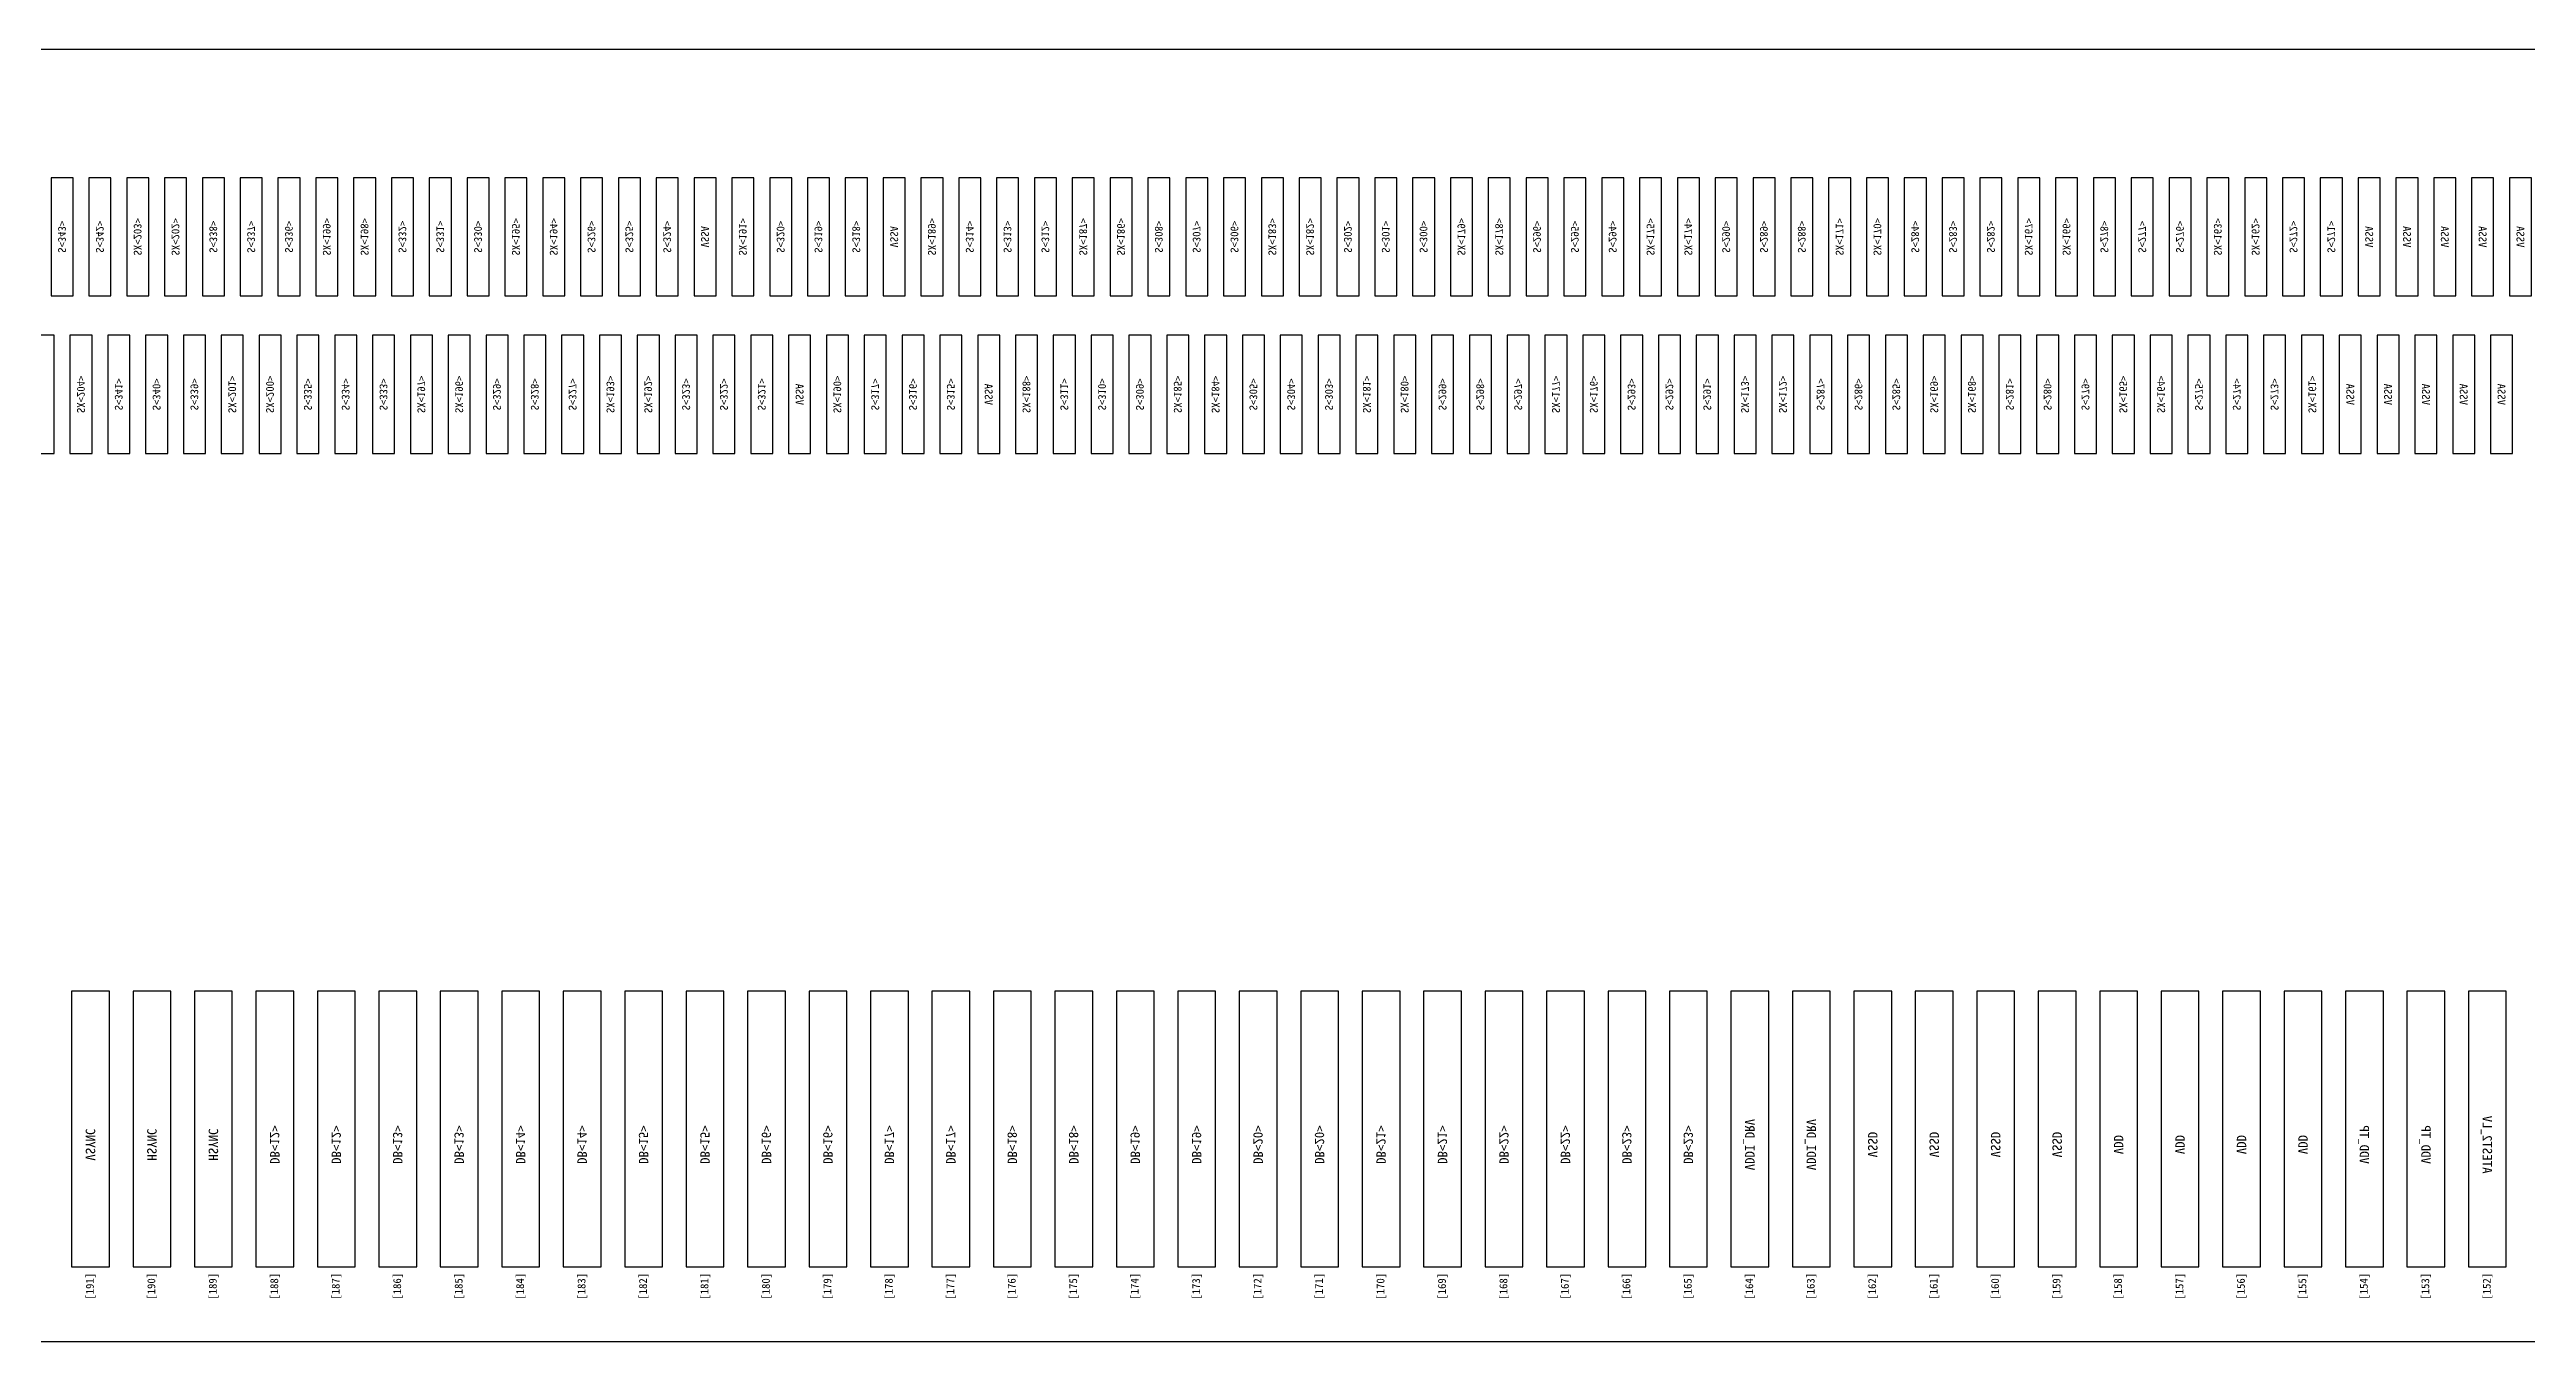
# Model space of a CAD drawing. Header units: millimetres. Extents: x 7349 to 7879, y -734 to -358.
# Drawn here: x 7455.657 to 7457.229, y -524.701 to -523.881 of the extents above; entities that cross this region are included whole.
import ezdxf
from ezdxf.enums import TextEntityAlignment as Align

# ---------------------------------------------------------------- set-up
doc = ezdxf.new("R2010")
doc.units = ezdxf.units.MM
doc.layers.add('标 注', color=3, linetype='Continuous')

# ---------------------------------------------------------------- blocks, each defined once
blk = doc.blocks.new('LCD')
at = {"color": 6}
for points in [[(7384.9624, -537.3052), (7409.9624, -537.3052), (7409.9624, -536.4852), (7384.9624, -536.4852)], [(7402.4294, -536.6415), (7402.4434, -536.6415), (7402.4434, -536.5665), (7402.4294, -536.5665)], [(7402.4294, -536.6415), (7402.4434, -536.6415), (7402.4434, -536.5665), (7402.4294, -536.5665)], [(7402.4534, -536.6415), (7402.4674, -536.6415), (7402.4674, -536.5665), (7402.4534, -536.5665)], [(7402.4534, -536.6415), (7402.4674, -536.6415), (7402.4674, -536.5665), (7402.4534, -536.5665)], [(7402.4774, -536.6415), (7402.4914, -536.6415), (7402.4914, -536.5665), (7402.4774, -536.5665)], [(7402.4774, -536.6415), (7402.4914, -536.6415), (7402.4914, -536.5665), (7402.4774, -536.5665)], [(7402.5014, -536.6415), (7402.5154, -536.6415), (7402.5154, -536.5665), (7402.5014, -536.5665)], [(7402.5014, -536.6415), (7402.5154, -536.6415), (7402.5154, -536.5665), (7402.5014, -536.5665)], [(7402.5254, -536.6415), (7402.5394, -536.6415), (7402.5394, -536.5665), (7402.5254, -536.5665)], [(7402.5254, -536.6415), (7402.5394, -536.6415), (7402.5394, -536.5665), (7402.5254, -536.5665)], [(7402.5494, -536.6415), (7402.5634, -536.6415), (7402.5634, -536.5665), (7402.5494, -536.5665)], [(7402.5494, -536.6415), (7402.5634, -536.6415), (7402.5634, -536.5665), (7402.5494, -536.5665)], [(7402.5734, -536.6415), (7402.5874, -536.6415), (7402.5874, -536.5665), (7402.5734, -536.5665)], [(7402.5734, -536.6415), (7402.5874, -536.6415), (7402.5874, -536.5665), (7402.5734, -536.5665)], [(7402.5974, -536.6415), (7402.6114, -536.6415), (7402.6114, -536.5665), (7402.5974, -536.5665)], [(7402.5974, -536.6415), (7402.6114, -536.6415), (7402.6114, -536.5665), (7402.5974, -536.5665)], [(7402.6214, -536.6415), (7402.6354, -536.6415), (7402.6354, -536.5665), (7402.6214, -536.5665)], [(7402.6214, -536.6415), (7402.6354, -536.6415), (7402.6354, -536.5665), (7402.6214, -536.5665)], [(7402.6454, -536.6415), (7402.6594, -536.6415), (7402.6594, -536.5665), (7402.6454, -536.5665)], [(7402.6454, -536.6415), (7402.6594, -536.6415), (7402.6594, -536.5665), (7402.6454, -536.5665)], [(7402.6694, -536.6415), (7402.6834, -536.6415), (7402.6834, -536.5665), (7402.6694, -536.5665)], [(7402.6694, -536.6415), (7402.6834, -536.6415), (7402.6834, -536.5665), (7402.6694, -536.5665)], [(7402.6934, -536.6415), (7402.7074, -536.6415), (7402.7074, -536.5665), (7402.6934, -536.5665)], [(7402.6934, -536.6415), (7402.7074, -536.6415), (7402.7074, -536.5665), (7402.6934, -536.5665)], [(7402.7174, -536.6415), (7402.7314, -536.6415), (7402.7314, -536.5665), (7402.7174, -536.5665)], [(7402.7174, -536.6415), (7402.7314, -536.6415), (7402.7314, -536.5665), (7402.7174, -536.5665)], [(7402.7414, -536.6415), (7402.7554, -536.6415), (7402.7554, -536.5665), (7402.7414, -536.5665)], [(7402.7414, -536.6415), (7402.7554, -536.6415), (7402.7554, -536.5665), (7402.7414, -536.5665)], [(7402.7654, -536.6415), (7402.7794, -536.6415), (7402.7794, -536.5665), (7402.7654, -536.5665)], [(7402.7654, -536.6415), (7402.7794, -536.6415), (7402.7794, -536.5665), (7402.7654, -536.5665)], [(7402.7894, -536.6415), (7402.8034, -536.6415), (7402.8034, -536.5665), (7402.7894, -536.5665)], [(7402.7894, -536.6415), (7402.8034, -536.6415), (7402.8034, -536.5665), (7402.7894, -536.5665)], [(7402.8134, -536.6415), (7402.8274, -536.6415), (7402.8274, -536.5665), (7402.8134, -536.5665)], [(7402.8134, -536.6415), (7402.8274, -536.6415), (7402.8274, -536.5665), (7402.8134, -536.5665)], [(7402.8374, -536.6415), (7402.8514, -536.6415), (7402.8514, -536.5665), (7402.8374, -536.5665)], [(7402.8374, -536.6415), (7402.8514, -536.6415), (7402.8514, -536.5665), (7402.8374, -536.5665)], [(7402.8614, -536.6415), (7402.8754, -536.6415), (7402.8754, -536.5665), (7402.8614, -536.5665)], [(7402.8614, -536.6415), (7402.8754, -536.6415), (7402.8754, -536.5665), (7402.8614, -536.5665)], [(7402.8854, -536.6415), (7402.8994, -536.6415), (7402.8994, -536.5665), (7402.8854, -536.5665)], [(7402.8854, -536.6415), (7402.8994, -536.6415), (7402.8994, -536.5665), (7402.8854, -536.5665)], [(7402.9094, -536.6415), (7402.9234, -536.6415), (7402.9234, -536.5665), (7402.9094, -536.5665)], [(7402.9094, -536.6415), (7402.9234, -536.6415), (7402.9234, -536.5665), (7402.9094, -536.5665)], [(7402.9334, -536.6415), (7402.9474, -536.6415), (7402.9474, -536.5665), (7402.9334, -536.5665)], [(7402.9334, -536.6415), (7402.9474, -536.6415), (7402.9474, -536.5665), (7402.9334, -536.5665)], [(7402.9574, -536.6415), (7402.9714, -536.6415), (7402.9714, -536.5665), (7402.9574, -536.5665)], [(7402.9574, -536.6415), (7402.9714, -536.6415), (7402.9714, -536.5665), (7402.9574, -536.5665)], [(7402.9814, -536.6415), (7402.9954, -536.6415), (7402.9954, -536.5665), (7402.9814, -536.5665)], [(7402.9814, -536.6415), (7402.9954, -536.6415), (7402.9954, -536.5665), (7402.9814, -536.5665)], [(7403.0054, -536.6415), (7403.0194, -536.6415), (7403.0194, -536.5665), (7403.0054, -536.5665)], [(7403.0054, -536.6415), (7403.0194, -536.6415), (7403.0194, -536.5665), (7403.0054, -536.5665)], [(7403.0294, -536.6415), (7403.0434, -536.6415), (7403.0434, -536.5665), (7403.0294, -536.5665)], [(7403.0294, -536.6415), (7403.0434, -536.6415), (7403.0434, -536.5665), (7403.0294, -536.5665)], [(7403.0534, -536.6415), (7403.0674, -536.6415), (7403.0674, -536.5665), (7403.0534, -536.5665)], [(7403.0534, -536.6415), (7403.0674, -536.6415), (7403.0674, -536.5665), (7403.0534, -536.5665)], [(7403.0774, -536.6415), (7403.0914, -536.6415), (7403.0914, -536.5665), (7403.0774, -536.5665)], [(7403.0774, -536.6415), (7403.0914, -536.6415), (7403.0914, -536.5665), (7403.0774, -536.5665)], [(7403.1014, -536.6415), (7403.1154, -536.6415), (7403.1154, -536.5665), (7403.1014, -536.5665)], [(7403.1014, -536.6415), (7403.1154, -536.6415), (7403.1154, -536.5665), (7403.1014, -536.5665)], [(7403.1254, -536.6415), (7403.1394, -536.6415), (7403.1394, -536.5665), (7403.1254, -536.5665)], [(7403.1254, -536.6415), (7403.1394, -536.6415), (7403.1394, -536.5665), (7403.1254, -536.5665)], [(7403.1494, -536.6415), (7403.1634, -536.6415), (7403.1634, -536.5665), (7403.1494, -536.5665)], [(7403.1494, -536.6415), (7403.1634, -536.6415), (7403.1634, -536.5665), (7403.1494, -536.5665)], [(7403.1734, -536.6415), (7403.1874, -536.6415), (7403.1874, -536.5665), (7403.1734, -536.5665)], [(7403.1734, -536.6415), (7403.1874, -536.6415), (7403.1874, -536.5665), (7403.1734, -536.5665)], [(7403.1974, -536.6415), (7403.2114, -536.6415), (7403.2114, -536.5665), (7403.1974, -536.5665)], [(7403.1974, -536.6415), (7403.2114, -536.6415), (7403.2114, -536.5665), (7403.1974, -536.5665)], [(7403.2214, -536.6415), (7403.2354, -536.6415), (7403.2354, -536.5665), (7403.2214, -536.5665)], [(7403.2214, -536.6415), (7403.2354, -536.6415), (7403.2354, -536.5665), (7403.2214, -536.5665)], [(7403.2454, -536.6415), (7403.2594, -536.6415), (7403.2594, -536.5665), (7403.2454, -536.5665)], [(7403.2454, -536.6415), (7403.2594, -536.6415), (7403.2594, -536.5665), (7403.2454, -536.5665)], [(7403.2694, -536.6415), (7403.2834, -536.6415), (7403.2834, -536.5665), (7403.2694, -536.5665)], [(7403.2694, -536.6415), (7403.2834, -536.6415), (7403.2834, -536.5665), (7403.2694, -536.5665)], [(7403.2934, -536.6415), (7403.3074, -536.6415), (7403.3074, -536.5665), (7403.2934, -536.5665)], [(7403.2934, -536.6415), (7403.3074, -536.6415), (7403.3074, -536.5665), (7403.2934, -536.5665)], [(7403.3174, -536.6415), (7403.3314, -536.6415), (7403.3314, -536.5665), (7403.3174, -536.5665)], [(7403.3174, -536.6415), (7403.3314, -536.6415), (7403.3314, -536.5665), (7403.3174, -536.5665)], [(7403.3414, -536.6415), (7403.3554, -536.6415), (7403.3554, -536.5665), (7403.3414, -536.5665)], [(7403.3414, -536.6415), (7403.3554, -536.6415), (7403.3554, -536.5665), (7403.3414, -536.5665)], [(7403.3654, -536.6415), (7403.3794, -536.6415), (7403.3794, -536.5665), (7403.3654, -536.5665)], [(7403.3654, -536.6415), (7403.3794, -536.6415), (7403.3794, -536.5665), (7403.3654, -536.5665)], [(7403.3894, -536.6415), (7403.4034, -536.6415), (7403.4034, -536.5665), (7403.3894, -536.5665)], [(7403.3894, -536.6415), (7403.4034, -536.6415), (7403.4034, -536.5665), (7403.3894, -536.5665)], [(7403.4134, -536.6415), (7403.4274, -536.6415), (7403.4274, -536.5665), (7403.4134, -536.5665)], [(7403.4134, -536.6415), (7403.4274, -536.6415), (7403.4274, -536.5665), (7403.4134, -536.5665)], [(7403.4374, -536.6415), (7403.4514, -536.6415), (7403.4514, -536.5665), (7403.4374, -536.5665)], [(7403.4374, -536.6415), (7403.4514, -536.6415), (7403.4514, -536.5665), (7403.4374, -536.5665)], [(7403.4614, -536.6415), (7403.4754, -536.6415), (7403.4754, -536.5665), (7403.4614, -536.5665)], [(7403.4614, -536.6415), (7403.4754, -536.6415), (7403.4754, -536.5665), (7403.4614, -536.5665)], [(7403.4854, -536.6415), (7403.4994, -536.6415), (7403.4994, -536.5665), (7403.4854, -536.5665)], [(7403.4854, -536.6415), (7403.4994, -536.6415), (7403.4994, -536.5665), (7403.4854, -536.5665)], [(7403.5094, -536.6415), (7403.5234, -536.6415), (7403.5234, -536.5665), (7403.5094, -536.5665)], [(7403.5094, -536.6415), (7403.5234, -536.6415), (7403.5234, -536.5665), (7403.5094, -536.5665)], [(7403.5334, -536.6415), (7403.5474, -536.6415), (7403.5474, -536.5665), (7403.5334, -536.5665)], [(7403.5334, -536.6415), (7403.5474, -536.6415), (7403.5474, -536.5665), (7403.5334, -536.5665)], [(7403.5574, -536.6415), (7403.5714, -536.6415), (7403.5714, -536.5665), (7403.5574, -536.5665)], [(7403.5574, -536.6415), (7403.5714, -536.6415), (7403.5714, -536.5665), (7403.5574, -536.5665)], [(7403.5814, -536.6415), (7403.5954, -536.6415), (7403.5954, -536.5665), (7403.5814, -536.5665)], [(7403.5814, -536.6415), (7403.5954, -536.6415), (7403.5954, -536.5665), (7403.5814, -536.5665)], [(7403.6054, -536.6415), (7403.6194, -536.6415), (7403.6194, -536.5665), (7403.6054, -536.5665)], [(7403.6054, -536.6415), (7403.6194, -536.6415), (7403.6194, -536.5665), (7403.6054, -536.5665)], [(7403.6294, -536.6415), (7403.6434, -536.6415), (7403.6434, -536.5665), (7403.6294, -536.5665)], [(7403.6294, -536.6415), (7403.6434, -536.6415), (7403.6434, -536.5665), (7403.6294, -536.5665)], [(7403.6534, -536.6415), (7403.6674, -536.6415), (7403.6674, -536.5665), (7403.6534, -536.5665)], [(7403.6534, -536.6415), (7403.6674, -536.6415), (7403.6674, -536.5665), (7403.6534, -536.5665)], [(7403.6774, -536.6415), (7403.6914, -536.6415), (7403.6914, -536.5665), (7403.6774, -536.5665)], [(7403.6774, -536.6415), (7403.6914, -536.6415), (7403.6914, -536.5665), (7403.6774, -536.5665)], [(7403.7014, -536.6415), (7403.7154, -536.6415), (7403.7154, -536.5665), (7403.7014, -536.5665)], [(7403.7014, -536.6415), (7403.7154, -536.6415), (7403.7154, -536.5665), (7403.7014, -536.5665)], [(7403.7254, -536.6415), (7403.7394, -536.6415), (7403.7394, -536.5665), (7403.7254, -536.5665)], [(7403.7254, -536.6415), (7403.7394, -536.6415), (7403.7394, -536.5665), (7403.7254, -536.5665)], [(7403.7494, -536.6415), (7403.7634, -536.6415), (7403.7634, -536.5665), (7403.7494, -536.5665)], [(7403.7494, -536.6415), (7403.7634, -536.6415), (7403.7634, -536.5665), (7403.7494, -536.5665)], [(7403.7734, -536.6415), (7403.7874, -536.6415), (7403.7874, -536.5665), (7403.7734, -536.5665)], [(7403.7734, -536.6415), (7403.7874, -536.6415), (7403.7874, -536.5665), (7403.7734, -536.5665)], [(7403.7974, -536.6415), (7403.8114, -536.6415), (7403.8114, -536.5665), (7403.7974, -536.5665)], [(7403.7974, -536.6415), (7403.8114, -536.6415), (7403.8114, -536.5665), (7403.7974, -536.5665)], [(7403.8214, -536.6415), (7403.8354, -536.6415), (7403.8354, -536.5665), (7403.8214, -536.5665)], [(7403.8214, -536.6415), (7403.8354, -536.6415), (7403.8354, -536.5665), (7403.8214, -536.5665)], [(7403.8454, -536.6415), (7403.8594, -536.6415), (7403.8594, -536.5665), (7403.8454, -536.5665)], [(7403.8454, -536.6415), (7403.8594, -536.6415), (7403.8594, -536.5665), (7403.8454, -536.5665)], [(7403.8694, -536.6415), (7403.8834, -536.6415), (7403.8834, -536.5665), (7403.8694, -536.5665)], [(7403.8694, -536.6415), (7403.8834, -536.6415), (7403.8834, -536.5665), (7403.8694, -536.5665)], [(7403.8934, -536.6415), (7403.9074, -536.6415), (7403.9074, -536.5665), (7403.8934, -536.5665)], [(7403.8934, -536.6415), (7403.9074, -536.6415), (7403.9074, -536.5665), (7403.8934, -536.5665)], [(7403.9174, -536.6415), (7403.9314, -536.6415), (7403.9314, -536.5665), (7403.9174, -536.5665)], [(7403.9414, -536.6415), (7403.9554, -536.6415), (7403.9554, -536.5665), (7403.9414, -536.5665)], [(7403.9654, -536.6415), (7403.9794, -536.6415), (7403.9794, -536.5665), (7403.9654, -536.5665)], [(7403.9654, -536.6415), (7403.9794, -536.6415), (7403.9794, -536.5665), (7403.9654, -536.5665)], [(7403.9894, -536.6415), (7404.0034, -536.6415), (7404.0034, -536.5665), (7403.9894, -536.5665)], [(7402.4174, -536.7415), (7402.4314, -536.7415), (7402.4314, -536.6665), (7402.4174, -536.6665)], [(7402.4174, -536.7415), (7402.4314, -536.7415), (7402.4314, -536.6665), (7402.4174, -536.6665)], [(7402.4414, -536.7415), (7402.4554, -536.7415), (7402.4554, -536.6665), (7402.4414, -536.6665)], [(7402.4414, -536.7415), (7402.4554, -536.7415), (7402.4554, -536.6665), (7402.4414, -536.6665)], [(7402.4654, -536.7415), (7402.4794, -536.7415), (7402.4794, -536.6665), (7402.4654, -536.6665)], [(7402.4654, -536.7415), (7402.4794, -536.7415), (7402.4794, -536.6665), (7402.4654, -536.6665)], [(7402.4894, -536.7415), (7402.5034, -536.7415), (7402.5034, -536.6665), (7402.4894, -536.6665)], [(7402.4894, -536.7415), (7402.5034, -536.7415), (7402.5034, -536.6665), (7402.4894, -536.6665)], [(7402.5134, -536.7415), (7402.5274, -536.7415), (7402.5274, -536.6665), (7402.5134, -536.6665)], [(7402.5134, -536.7415), (7402.5274, -536.7415), (7402.5274, -536.6665), (7402.5134, -536.6665)], [(7402.5374, -536.7415), (7402.5514, -536.7415), (7402.5514, -536.6665), (7402.5374, -536.6665)], [(7402.5374, -536.7415), (7402.5514, -536.7415), (7402.5514, -536.6665), (7402.5374, -536.6665)], [(7402.5614, -536.7415), (7402.5754, -536.7415), (7402.5754, -536.6665), (7402.5614, -536.6665)], [(7402.5614, -536.7415), (7402.5754, -536.7415), (7402.5754, -536.6665), (7402.5614, -536.6665)], [(7402.5854, -536.7415), (7402.5994, -536.7415), (7402.5994, -536.6665), (7402.5854, -536.6665)], [(7402.5854, -536.7415), (7402.5994, -536.7415), (7402.5994, -536.6665), (7402.5854, -536.6665)], [(7402.6094, -536.7415), (7402.6234, -536.7415), (7402.6234, -536.6665), (7402.6094, -536.6665)], [(7402.6094, -536.7415), (7402.6234, -536.7415), (7402.6234, -536.6665), (7402.6094, -536.6665)], [(7402.6334, -536.7415), (7402.6474, -536.7415), (7402.6474, -536.6665), (7402.6334, -536.6665)], [(7402.6334, -536.7415), (7402.6474, -536.7415), (7402.6474, -536.6665), (7402.6334, -536.6665)], [(7402.6574, -536.7415), (7402.6714, -536.7415), (7402.6714, -536.6665), (7402.6574, -536.6665)], [(7402.6574, -536.7415), (7402.6714, -536.7415), (7402.6714, -536.6665), (7402.6574, -536.6665)], [(7402.6814, -536.7415), (7402.6954, -536.7415), (7402.6954, -536.6665), (7402.6814, -536.6665)], [(7402.6814, -536.7415), (7402.6954, -536.7415), (7402.6954, -536.6665), (7402.6814, -536.6665)], [(7402.7054, -536.7415), (7402.7194, -536.7415), (7402.7194, -536.6665), (7402.7054, -536.6665)], [(7402.7054, -536.7415), (7402.7194, -536.7415), (7402.7194, -536.6665), (7402.7054, -536.6665)], [(7402.7294, -536.7415), (7402.7434, -536.7415), (7402.7434, -536.6665), (7402.7294, -536.6665)], [(7402.7294, -536.7415), (7402.7434, -536.7415), (7402.7434, -536.6665), (7402.7294, -536.6665)], [(7402.7534, -536.7415), (7402.7674, -536.7415), (7402.7674, -536.6665), (7402.7534, -536.6665)], [(7402.7534, -536.7415), (7402.7674, -536.7415), (7402.7674, -536.6665), (7402.7534, -536.6665)], [(7402.7774, -536.7415), (7402.7914, -536.7415), (7402.7914, -536.6665), (7402.7774, -536.6665)], [(7402.7774, -536.7415), (7402.7914, -536.7415), (7402.7914, -536.6665), (7402.7774, -536.6665)], [(7402.8014, -536.7415), (7402.8154, -536.7415), (7402.8154, -536.6665), (7402.8014, -536.6665)], [(7402.8014, -536.7415), (7402.8154, -536.7415), (7402.8154, -536.6665), (7402.8014, -536.6665)], [(7402.8254, -536.7415), (7402.8394, -536.7415), (7402.8394, -536.6665), (7402.8254, -536.6665)], [(7402.8254, -536.7415), (7402.8394, -536.7415), (7402.8394, -536.6665), (7402.8254, -536.6665)], [(7402.8494, -536.7415), (7402.8634, -536.7415), (7402.8634, -536.6665), (7402.8494, -536.6665)], [(7402.8494, -536.7415), (7402.8634, -536.7415), (7402.8634, -536.6665), (7402.8494, -536.6665)], [(7402.8734, -536.7415), (7402.8874, -536.7415), (7402.8874, -536.6665), (7402.8734, -536.6665)], [(7402.8734, -536.7415), (7402.8874, -536.7415), (7402.8874, -536.6665), (7402.8734, -536.6665)], [(7402.8974, -536.7415), (7402.9114, -536.7415), (7402.9114, -536.6665), (7402.8974, -536.6665)], [(7402.8974, -536.7415), (7402.9114, -536.7415), (7402.9114, -536.6665), (7402.8974, -536.6665)], [(7402.9214, -536.7415), (7402.9354, -536.7415), (7402.9354, -536.6665), (7402.9214, -536.6665)], [(7402.9214, -536.7415), (7402.9354, -536.7415), (7402.9354, -536.6665), (7402.9214, -536.6665)], [(7402.9454, -536.7415), (7402.9594, -536.7415), (7402.9594, -536.6665), (7402.9454, -536.6665)], [(7402.9454, -536.7415), (7402.9594, -536.7415), (7402.9594, -536.6665), (7402.9454, -536.6665)], [(7402.9694, -536.7415), (7402.9834, -536.7415), (7402.9834, -536.6665), (7402.9694, -536.6665)], [(7402.9694, -536.7415), (7402.9834, -536.7415), (7402.9834, -536.6665), (7402.9694, -536.6665)], [(7402.9934, -536.7415), (7403.0074, -536.7415), (7403.0074, -536.6665), (7402.9934, -536.6665)], [(7402.9934, -536.7415), (7403.0074, -536.7415), (7403.0074, -536.6665), (7402.9934, -536.6665)], [(7403.0174, -536.7415), (7403.0314, -536.7415), (7403.0314, -536.6665), (7403.0174, -536.6665)], [(7403.0174, -536.7415), (7403.0314, -536.7415), (7403.0314, -536.6665), (7403.0174, -536.6665)], [(7403.0414, -536.7415), (7403.0554, -536.7415), (7403.0554, -536.6665), (7403.0414, -536.6665)], [(7403.0414, -536.7415), (7403.0554, -536.7415), (7403.0554, -536.6665), (7403.0414, -536.6665)], [(7403.0654, -536.7415), (7403.0794, -536.7415), (7403.0794, -536.6665), (7403.0654, -536.6665)], [(7403.0654, -536.7415), (7403.0794, -536.7415), (7403.0794, -536.6665), (7403.0654, -536.6665)], [(7403.0894, -536.7415), (7403.1034, -536.7415), (7403.1034, -536.6665), (7403.0894, -536.6665)], [(7403.0894, -536.7415), (7403.1034, -536.7415), (7403.1034, -536.6665), (7403.0894, -536.6665)], [(7403.1134, -536.7415), (7403.1274, -536.7415), (7403.1274, -536.6665), (7403.1134, -536.6665)], [(7403.1134, -536.7415), (7403.1274, -536.7415), (7403.1274, -536.6665), (7403.1134, -536.6665)], [(7403.1374, -536.7415), (7403.1514, -536.7415), (7403.1514, -536.6665), (7403.1374, -536.6665)], [(7403.1374, -536.7415), (7403.1514, -536.7415), (7403.1514, -536.6665), (7403.1374, -536.6665)], [(7403.1614, -536.7415), (7403.1754, -536.7415), (7403.1754, -536.6665), (7403.1614, -536.6665)], [(7403.1614, -536.7415), (7403.1754, -536.7415), (7403.1754, -536.6665), (7403.1614, -536.6665)], [(7403.1854, -536.7415), (7403.1994, -536.7415), (7403.1994, -536.6665), (7403.1854, -536.6665)], [(7403.1854, -536.7415), (7403.1994, -536.7415), (7403.1994, -536.6665), (7403.1854, -536.6665)], [(7403.2094, -536.7415), (7403.2234, -536.7415), (7403.2234, -536.6665), (7403.2094, -536.6665)], [(7403.2094, -536.7415), (7403.2234, -536.7415), (7403.2234, -536.6665), (7403.2094, -536.6665)], [(7403.2334, -536.7415), (7403.2474, -536.7415), (7403.2474, -536.6665), (7403.2334, -536.6665)], [(7403.2334, -536.7415), (7403.2474, -536.7415), (7403.2474, -536.6665), (7403.2334, -536.6665)], [(7403.2574, -536.7415), (7403.2714, -536.7415), (7403.2714, -536.6665), (7403.2574, -536.6665)], [(7403.2574, -536.7415), (7403.2714, -536.7415), (7403.2714, -536.6665), (7403.2574, -536.6665)], [(7403.2814, -536.7415), (7403.2954, -536.7415), (7403.2954, -536.6665), (7403.2814, -536.6665)], [(7403.2814, -536.7415), (7403.2954, -536.7415), (7403.2954, -536.6665), (7403.2814, -536.6665)], [(7403.3054, -536.7415), (7403.3194, -536.7415), (7403.3194, -536.6665), (7403.3054, -536.6665)], [(7403.3054, -536.7415), (7403.3194, -536.7415), (7403.3194, -536.6665), (7403.3054, -536.6665)], [(7403.3294, -536.7415), (7403.3434, -536.7415), (7403.3434, -536.6665), (7403.3294, -536.6665)], [(7403.3294, -536.7415), (7403.3434, -536.7415), (7403.3434, -536.6665), (7403.3294, -536.6665)], [(7403.3534, -536.7415), (7403.3674, -536.7415), (7403.3674, -536.6665), (7403.3534, -536.6665)], [(7403.3534, -536.7415), (7403.3674, -536.7415), (7403.3674, -536.6665), (7403.3534, -536.6665)], [(7403.3774, -536.7415), (7403.3914, -536.7415), (7403.3914, -536.6665), (7403.3774, -536.6665)], [(7403.3774, -536.7415), (7403.3914, -536.7415), (7403.3914, -536.6665), (7403.3774, -536.6665)], [(7403.4014, -536.7415), (7403.4154, -536.7415), (7403.4154, -536.6665), (7403.4014, -536.6665)], [(7403.4014, -536.7415), (7403.4154, -536.7415), (7403.4154, -536.6665), (7403.4014, -536.6665)], [(7403.4254, -536.7415), (7403.4394, -536.7415), (7403.4394, -536.6665), (7403.4254, -536.6665)], [(7403.4254, -536.7415), (7403.4394, -536.7415), (7403.4394, -536.6665), (7403.4254, -536.6665)], [(7403.4494, -536.7415), (7403.4634, -536.7415), (7403.4634, -536.6665), (7403.4494, -536.6665)], [(7403.4494, -536.7415), (7403.4634, -536.7415), (7403.4634, -536.6665), (7403.4494, -536.6665)], [(7403.4734, -536.7415), (7403.4874, -536.7415), (7403.4874, -536.6665), (7403.4734, -536.6665)], [(7403.4734, -536.7415), (7403.4874, -536.7415), (7403.4874, -536.6665), (7403.4734, -536.6665)], [(7403.4974, -536.7415), (7403.5114, -536.7415), (7403.5114, -536.6665), (7403.4974, -536.6665)], [(7403.4974, -536.7415), (7403.5114, -536.7415), (7403.5114, -536.6665), (7403.4974, -536.6665)], [(7403.5214, -536.7415), (7403.5354, -536.7415), (7403.5354, -536.6665), (7403.5214, -536.6665)], [(7403.5214, -536.7415), (7403.5354, -536.7415), (7403.5354, -536.6665), (7403.5214, -536.6665)], [(7403.5454, -536.7415), (7403.5594, -536.7415), (7403.5594, -536.6665), (7403.5454, -536.6665)], [(7403.5454, -536.7415), (7403.5594, -536.7415), (7403.5594, -536.6665), (7403.5454, -536.6665)], [(7403.5694, -536.7415), (7403.5834, -536.7415), (7403.5834, -536.6665), (7403.5694, -536.6665)], [(7403.5694, -536.7415), (7403.5834, -536.7415), (7403.5834, -536.6665), (7403.5694, -536.6665)], [(7403.5934, -536.7415), (7403.6074, -536.7415), (7403.6074, -536.6665), (7403.5934, -536.6665)], [(7403.5934, -536.7415), (7403.6074, -536.7415), (7403.6074, -536.6665), (7403.5934, -536.6665)], [(7403.6174, -536.7415), (7403.6314, -536.7415), (7403.6314, -536.6665), (7403.6174, -536.6665)], [(7403.6174, -536.7415), (7403.6314, -536.7415), (7403.6314, -536.6665), (7403.6174, -536.6665)], [(7403.6414, -536.7415), (7403.6554, -536.7415), (7403.6554, -536.6665), (7403.6414, -536.6665)], [(7403.6414, -536.7415), (7403.6554, -536.7415), (7403.6554, -536.6665), (7403.6414, -536.6665)], [(7403.6654, -536.7415), (7403.6794, -536.7415), (7403.6794, -536.6665), (7403.6654, -536.6665)], [(7403.6654, -536.7415), (7403.6794, -536.7415), (7403.6794, -536.6665), (7403.6654, -536.6665)], [(7403.6894, -536.7415), (7403.7034, -536.7415), (7403.7034, -536.6665), (7403.6894, -536.6665)], [(7403.6894, -536.7415), (7403.7034, -536.7415), (7403.7034, -536.6665), (7403.6894, -536.6665)], [(7403.7134, -536.7415), (7403.7274, -536.7415), (7403.7274, -536.6665), (7403.7134, -536.6665)], [(7403.7134, -536.7415), (7403.7274, -536.7415), (7403.7274, -536.6665), (7403.7134, -536.6665)], [(7403.7374, -536.7415), (7403.7514, -536.7415), (7403.7514, -536.6665), (7403.7374, -536.6665)], [(7403.7374, -536.7415), (7403.7514, -536.7415), (7403.7514, -536.6665), (7403.7374, -536.6665)], [(7403.7614, -536.7415), (7403.7754, -536.7415), (7403.7754, -536.6665), (7403.7614, -536.6665)], [(7403.7614, -536.7415), (7403.7754, -536.7415), (7403.7754, -536.6665), (7403.7614, -536.6665)], [(7403.7854, -536.7415), (7403.7994, -536.7415), (7403.7994, -536.6665), (7403.7854, -536.6665)], [(7403.7854, -536.7415), (7403.7994, -536.7415), (7403.7994, -536.6665), (7403.7854, -536.6665)], [(7403.8094, -536.7415), (7403.8234, -536.7415), (7403.8234, -536.6665), (7403.8094, -536.6665)], [(7403.8094, -536.7415), (7403.8234, -536.7415), (7403.8234, -536.6665), (7403.8094, -536.6665)], [(7403.8334, -536.7415), (7403.8474, -536.7415), (7403.8474, -536.6665), (7403.8334, -536.6665)], [(7403.8334, -536.7415), (7403.8474, -536.7415), (7403.8474, -536.6665), (7403.8334, -536.6665)], [(7403.8574, -536.7415), (7403.8714, -536.7415), (7403.8714, -536.6665), (7403.8574, -536.6665)], [(7403.8574, -536.7415), (7403.8714, -536.7415), (7403.8714, -536.6665), (7403.8574, -536.6665)], [(7403.8814, -536.7415), (7403.8954, -536.7415), (7403.8954, -536.6665), (7403.8814, -536.6665)], [(7403.8814, -536.7415), (7403.8954, -536.7415), (7403.8954, -536.6665), (7403.8814, -536.6665)], [(7403.9054, -536.7415), (7403.9194, -536.7415), (7403.9194, -536.6665), (7403.9054, -536.6665)], [(7403.9294, -536.7415), (7403.9434, -536.7415), (7403.9434, -536.6665), (7403.9294, -536.6665)], [(7403.9534, -536.7415), (7403.9674, -536.7415), (7403.9674, -536.6665), (7403.9534, -536.6665)], [(7403.9534, -536.7415), (7403.9674, -536.7415), (7403.9674, -536.6665), (7403.9534, -536.6665)], [(7403.9774, -536.7415), (7403.9914, -536.7415), (7403.9914, -536.6665), (7403.9774, -536.6665)], [(7402.4424, -537.2577), (7402.4664, -537.2577), (7402.4664, -537.0827), (7402.4424, -537.0827)], [(7402.4424, -537.2577), (7402.4664, -537.2577), (7402.4664, -537.0827), (7402.4424, -537.0827)], [(7402.4814, -537.2577), (7402.5054, -537.2577), (7402.5054, -537.0827), (7402.4814, -537.0827)], [(7402.4814, -537.2577), (7402.5054, -537.2577), (7402.5054, -537.0827), (7402.4814, -537.0827)], [(7402.5204, -537.2577), (7402.5444, -537.2577), (7402.5444, -537.0827), (7402.5204, -537.0827)], [(7402.5204, -537.2577), (7402.5444, -537.2577), (7402.5444, -537.0827), (7402.5204, -537.0827)], [(7402.5594, -537.2577), (7402.5834, -537.2577), (7402.5834, -537.0827), (7402.5594, -537.0827)], [(7402.5594, -537.2577), (7402.5834, -537.2577), (7402.5834, -537.0827), (7402.5594, -537.0827)], [(7402.5984, -537.2577), (7402.6224, -537.2577), (7402.6224, -537.0827), (7402.5984, -537.0827)], [(7402.5984, -537.2577), (7402.6224, -537.2577), (7402.6224, -537.0827), (7402.5984, -537.0827)], [(7402.6374, -537.2577), (7402.6614, -537.2577), (7402.6614, -537.0827), (7402.6374, -537.0827)], [(7402.6374, -537.2577), (7402.6614, -537.2577), (7402.6614, -537.0827), (7402.6374, -537.0827)], [(7402.6764, -537.2577), (7402.7004, -537.2577), (7402.7004, -537.0827), (7402.6764, -537.0827)], [(7402.6764, -537.2577), (7402.7004, -537.2577), (7402.7004, -537.0827), (7402.6764, -537.0827)], [(7402.7154, -537.2577), (7402.7394, -537.2577), (7402.7394, -537.0827), (7402.7154, -537.0827)], [(7402.7154, -537.2577), (7402.7394, -537.2577), (7402.7394, -537.0827), (7402.7154, -537.0827)], [(7402.7544, -537.2577), (7402.7784, -537.2577), (7402.7784, -537.0827), (7402.7544, -537.0827)], [(7402.7544, -537.2577), (7402.7784, -537.2577), (7402.7784, -537.0827), (7402.7544, -537.0827)], [(7402.7934, -537.2577), (7402.8174, -537.2577), (7402.8174, -537.0827), (7402.7934, -537.0827)], [(7402.7934, -537.2577), (7402.8174, -537.2577), (7402.8174, -537.0827), (7402.7934, -537.0827)], [(7402.8324, -537.2577), (7402.8564, -537.2577), (7402.8564, -537.0827), (7402.8324, -537.0827)], [(7402.8324, -537.2577), (7402.8564, -537.2577), (7402.8564, -537.0827), (7402.8324, -537.0827)], [(7402.8714, -537.2577), (7402.8954, -537.2577), (7402.8954, -537.0827), (7402.8714, -537.0827)], [(7402.8714, -537.2577), (7402.8954, -537.2577), (7402.8954, -537.0827), (7402.8714, -537.0827)], [(7402.9104, -537.2577), (7402.9344, -537.2577), (7402.9344, -537.0827), (7402.9104, -537.0827)], [(7402.9104, -537.2577), (7402.9344, -537.2577), (7402.9344, -537.0827), (7402.9104, -537.0827)], [(7402.9494, -537.2577), (7402.9734, -537.2577), (7402.9734, -537.0827), (7402.9494, -537.0827)], [(7402.9494, -537.2577), (7402.9734, -537.2577), (7402.9734, -537.0827), (7402.9494, -537.0827)], [(7402.9884, -537.2577), (7403.0124, -537.2577), (7403.0124, -537.0827), (7402.9884, -537.0827)], [(7402.9884, -537.2577), (7403.0124, -537.2577), (7403.0124, -537.0827), (7402.9884, -537.0827)], [(7403.0274, -537.2577), (7403.0514, -537.2577), (7403.0514, -537.0827), (7403.0274, -537.0827)], [(7403.0274, -537.2577), (7403.0514, -537.2577), (7403.0514, -537.0827), (7403.0274, -537.0827)], [(7403.0664, -537.2577), (7403.0904, -537.2577), (7403.0904, -537.0827), (7403.0664, -537.0827)], [(7403.0664, -537.2577), (7403.0904, -537.2577), (7403.0904, -537.0827), (7403.0664, -537.0827)], [(7403.1054, -537.2577), (7403.1294, -537.2577), (7403.1294, -537.0827), (7403.1054, -537.0827)], [(7403.1054, -537.2577), (7403.1294, -537.2577), (7403.1294, -537.0827), (7403.1054, -537.0827)], [(7403.1444, -537.2577), (7403.1684, -537.2577), (7403.1684, -537.0827), (7403.1444, -537.0827)], [(7403.1444, -537.2577), (7403.1684, -537.2577), (7403.1684, -537.0827), (7403.1444, -537.0827)], [(7403.1834, -537.2577), (7403.2074, -537.2577), (7403.2074, -537.0827), (7403.1834, -537.0827)], [(7403.1834, -537.2577), (7403.2074, -537.2577), (7403.2074, -537.0827), (7403.1834, -537.0827)], [(7403.2224, -537.2577), (7403.2464, -537.2577), (7403.2464, -537.0827), (7403.2224, -537.0827)], [(7403.2224, -537.2577), (7403.2464, -537.2577), (7403.2464, -537.0827), (7403.2224, -537.0827)], [(7403.2614, -537.2577), (7403.2854, -537.2577), (7403.2854, -537.0827), (7403.2614, -537.0827)], [(7403.2614, -537.2577), (7403.2854, -537.2577), (7403.2854, -537.0827), (7403.2614, -537.0827)], [(7403.3004, -537.2577), (7403.3244, -537.2577), (7403.3244, -537.0827), (7403.3004, -537.0827)], [(7403.3004, -537.2577), (7403.3244, -537.2577), (7403.3244, -537.0827), (7403.3004, -537.0827)], [(7403.3394, -537.2577), (7403.3634, -537.2577), (7403.3634, -537.0827), (7403.3394, -537.0827)], [(7403.3394, -537.2577), (7403.3634, -537.2577), (7403.3634, -537.0827), (7403.3394, -537.0827)], [(7403.3784, -537.2577), (7403.4024, -537.2577), (7403.4024, -537.0827), (7403.3784, -537.0827)], [(7403.3784, -537.2577), (7403.4024, -537.2577), (7403.4024, -537.0827), (7403.3784, -537.0827)], [(7403.4174, -537.2577), (7403.4414, -537.2577), (7403.4414, -537.0827), (7403.4174, -537.0827)], [(7403.4174, -537.2577), (7403.4414, -537.2577), (7403.4414, -537.0827), (7403.4174, -537.0827)], [(7403.4564, -537.2577), (7403.4804, -537.2577), (7403.4804, -537.0827), (7403.4564, -537.0827)], [(7403.4564, -537.2577), (7403.4804, -537.2577), (7403.4804, -537.0827), (7403.4564, -537.0827)], [(7403.4954, -537.2577), (7403.5194, -537.2577), (7403.5194, -537.0827), (7403.4954, -537.0827)], [(7403.4954, -537.2577), (7403.5194, -537.2577), (7403.5194, -537.0827), (7403.4954, -537.0827)], [(7403.5344, -537.2577), (7403.5584, -537.2577), (7403.5584, -537.0827), (7403.5344, -537.0827)], [(7403.5344, -537.2577), (7403.5584, -537.2577), (7403.5584, -537.0827), (7403.5344, -537.0827)], [(7403.5734, -537.2577), (7403.5974, -537.2577), (7403.5974, -537.0827), (7403.5734, -537.0827)], [(7403.5734, -537.2577), (7403.5974, -537.2577), (7403.5974, -537.0827), (7403.5734, -537.0827)], [(7403.6124, -537.2577), (7403.6364, -537.2577), (7403.6364, -537.0827), (7403.6124, -537.0827)], [(7403.6124, -537.2577), (7403.6364, -537.2577), (7403.6364, -537.0827), (7403.6124, -537.0827)], [(7403.6514, -537.2577), (7403.6754, -537.2577), (7403.6754, -537.0827), (7403.6514, -537.0827)], [(7403.6514, -537.2577), (7403.6754, -537.2577), (7403.6754, -537.0827), (7403.6514, -537.0827)], [(7403.6904, -537.2577), (7403.7144, -537.2577), (7403.7144, -537.0827), (7403.6904, -537.0827)], [(7403.6904, -537.2577), (7403.7144, -537.2577), (7403.7144, -537.0827), (7403.6904, -537.0827)], [(7403.7294, -537.2577), (7403.7534, -537.2577), (7403.7534, -537.0827), (7403.7294, -537.0827)], [(7403.7294, -537.2577), (7403.7534, -537.2577), (7403.7534, -537.0827), (7403.7294, -537.0827)], [(7403.7684, -537.2577), (7403.7924, -537.2577), (7403.7924, -537.0827), (7403.7684, -537.0827)], [(7403.7684, -537.2577), (7403.7924, -537.2577), (7403.7924, -537.0827), (7403.7684, -537.0827)], [(7403.8074, -537.2577), (7403.8314, -537.2577), (7403.8314, -537.0827), (7403.8074, -537.0827)], [(7403.8074, -537.2577), (7403.8314, -537.2577), (7403.8314, -537.0827), (7403.8074, -537.0827)], [(7403.8464, -537.2577), (7403.8704, -537.2577), (7403.8704, -537.0827), (7403.8464, -537.0827)], [(7403.8464, -537.2577), (7403.8704, -537.2577), (7403.8704, -537.0827), (7403.8464, -537.0827)], [(7403.8854, -537.2577), (7403.9094, -537.2577), (7403.9094, -537.0827), (7403.8854, -537.0827)], [(7403.8854, -537.2577), (7403.9094, -537.2577), (7403.9094, -537.0827), (7403.8854, -537.0827)], [(7403.9244, -537.2577), (7403.9484, -537.2577), (7403.9484, -537.0827), (7403.9244, -537.0827)], [(7403.9244, -537.2577), (7403.9484, -537.2577), (7403.9484, -537.0827), (7403.9244, -537.0827)], [(7403.9634, -537.2577), (7403.9874, -537.2577), (7403.9874, -537.0827), (7403.9634, -537.0827)], [(7403.9634, -537.2577), (7403.9874, -537.2577), (7403.9874, -537.0827), (7403.9634, -537.0827)]]:
    blk.add_lwpolyline(points, close=True, dxfattribs=at)
at = {"color": 6, "text_generation_flag": 4}
for s, height, p in [('SX<203>', 0.005, (7402.4844, -536.604)), ('SX<202>', 0.005, (7402.5084, -536.604)), ('SX<199>', 0.005, (7402.6044, -536.604)), ('SX<198>', 0.005, (7402.6284, -536.604)), ('SX<195>', 0.005, (7402.7244, -536.604)), ('SX<194>', 0.005, (7402.7484, -536.604)), ('SX<191>', 0.005, (7402.8684, -536.604)), ('SX<189>', 0.005, (7402.9884, -536.604)), ('SX<187>', 0.005, (7403.0844, -536.604)), ('SX<186>', 0.005, (7403.1084, -536.604)), ('SX<183>', 0.005, (7403.2044, -536.604)), ('SX<182>', 0.005, (7403.2284, -536.604)), ('SX<179>', 0.005, (7403.3244, -536.604)), ('SX<178>', 0.005, (7403.3484, -536.604)), ('SX<175>', 0.005, (7403.4444, -536.604)), ('SX<174>', 0.005, (7403.4684, -536.604)), ('SX<171>', 0.005, (7403.5644, -536.604)), ('SX<170>', 0.005, (7403.5884, -536.604)), ('SX<167>', 0.005, (7403.6844, -536.604)), ('SX<166>', 0.005, (7403.7084, -536.604)), ('SX<163>', 0.005, (7403.8044, -536.604)), ('SX<162>', 0.005, (7403.8284, -536.604)), ('S<343>', 0.005, (7402.4364, -536.604)), ('S<342>', 0.005, (7402.4604, -536.604)), ('S<338>', 0.005, (7402.5324, -536.604)), ('S<337>', 0.005, (7402.5564, -536.604)), ('S<336>', 0.005, (7402.5804, -536.604)), ('S<332>', 0.005, (7402.6524, -536.604)), ('S<331>', 0.005, (7402.6764, -536.604)), ('S<330>', 0.005, (7402.7004, -536.604)), ('S<326>', 0.005, (7402.7724, -536.604)), ('S<325>', 0.005, (7402.7964, -536.604)), ('S<324>', 0.005, (7402.8204, -536.604)), ('VSSA', 0.005, (7402.8444, -536.604)), ('S<320>', 0.005, (7402.8924, -536.604)), ('S<319>', 0.005, (7402.9164, -536.604)), ('S<318>', 0.005, (7402.9404, -536.604)), ('VSSA', 0.005, (7402.9644, -536.604)), ('S<314>', 0.005, (7403.0124, -536.604)), ('S<313>', 0.005, (7403.0364, -536.604)), ('S<312>', 0.005, (7403.0604, -536.604)), ('S<308>', 0.005, (7403.1324, -536.604)), ('S<307>', 0.005, (7403.1564, -536.604)), ('S<306>', 0.005, (7403.1804, -536.604)), ('S<302>', 0.005, (7403.2524, -536.604)), ('S<301>', 0.005, (7403.2764, -536.604)), ('S<300>', 0.005, (7403.3004, -536.604)), ('S<296>', 0.005, (7403.3724, -536.604)), ('S<295>', 0.005, (7403.3964, -536.604)), ('S<294>', 0.005, (7403.4204, -536.604)), ('S<290>', 0.005, (7403.4924, -536.604)), ('S<289>', 0.005, (7403.5164, -536.604)), ('S<288>', 0.005, (7403.5404, -536.604)), ('S<284>', 0.005, (7403.6124, -536.604)), ('S<283>', 0.005, (7403.6364, -536.604)), ('S<282>', 0.005, (7403.6604, -536.604)), ('S<278>', 0.005, (7403.7324, -536.604)), ('S<277>', 0.005, (7403.7564, -536.604)), ('S<276>', 0.005, (7403.7804, -536.604)), ('S<272>', 0.005, (7403.8524, -536.604)), ('S<271>', 0.005, (7403.8764, -536.604)), ('VSSA', 0.005, (7403.9004, -536.604)), ('VSSA', 0.005, (7403.9244, -536.604)), ('VSSA', 0.005, (7403.9484, -536.604)), ('VSSA', 0.005, (7403.9724, -536.604)), ('VSSA', 0.005, (7403.9964, -536.604)), ('SX<204>', 0.005, (7402.4484, -536.704)), ('S<341>', 0.005, (7402.4724, -536.704)), ('S<340>', 0.005, (7402.4964, -536.704)), ('S<339>', 0.005, (7402.5204, -536.704)), ('SX<201>', 0.005, (7402.5444, -536.704)), ('SX<200>', 0.005, (7402.5684, -536.704)), ('S<335>', 0.005, (7402.5924, -536.704)), ('S<334>', 0.005, (7402.6164, -536.704)), ('S<333>', 0.005, (7402.6404, -536.704)), ('SX<197>', 0.005, (7402.6644, -536.704)), ('SX<196>', 0.005, (7402.6884, -536.704)), ('S<329>', 0.005, (7402.7124, -536.704)), ('S<328>', 0.005, (7402.7364, -536.704)), ('S<327>', 0.005, (7402.7604, -536.704)), ('SX<193>', 0.005, (7402.7844, -536.704)), ('SX<192>', 0.005, (7402.8084, -536.704)), ('S<323>', 0.005, (7402.8324, -536.704)), ('S<322>', 0.005, (7402.8564, -536.704)), ('S<321>', 0.005, (7402.8804, -536.704)), ('VSSA', 0.005, (7402.9044, -536.704)), ('SX<190>', 0.005, (7402.9284, -536.704)), ('S<317>', 0.005, (7402.9524, -536.704)), ('S<316>', 0.005, (7402.9764, -536.704)), ('S<315>', 0.005, (7403.0004, -536.704)), ('VSSA', 0.005, (7403.0244, -536.704)), ('SX<188>', 0.005, (7403.0484, -536.704)), ('S<311>', 0.005, (7403.0724, -536.704)), ('S<310>', 0.005, (7403.0964, -536.704)), ('S<309>', 0.005, (7403.1204, -536.704)), ('SX<185>', 0.005, (7403.1444, -536.704)), ('SX<184>', 0.005, (7403.1684, -536.704)), ('S<305>', 0.005, (7403.1924, -536.704)), ('S<304>', 0.005, (7403.2164, -536.704)), ('S<303>', 0.005, (7403.2404, -536.704)), ('SX<181>', 0.005, (7403.2644, -536.704)), ('SX<180>', 0.005, (7403.2884, -536.704)), ('S<299>', 0.005, (7403.3124, -536.704)), ('S<298>', 0.005, (7403.3364, -536.704)), ('S<297>', 0.005, (7403.3604, -536.704)), ('SX<177>', 0.005, (7403.3844, -536.704)), ('SX<176>', 0.005, (7403.4084, -536.704)), ('S<293>', 0.005, (7403.4324, -536.704)), ('S<292>', 0.005, (7403.4564, -536.704)), ('S<291>', 0.005, (7403.4804, -536.704)), ('SX<173>', 0.005, (7403.5044, -536.704)), ('SX<172>', 0.005, (7403.5284, -536.704)), ('S<287>', 0.005, (7403.5524, -536.704)), ('S<286>', 0.005, (7403.5764, -536.704)), ('S<285>', 0.005, (7403.6004, -536.704)), ('SX<169>', 0.005, (7403.6244, -536.704)), ('SX<168>', 0.005, (7403.6484, -536.704)), ('S<281>', 0.005, (7403.6724, -536.704)), ('S<280>', 0.005, (7403.6964, -536.704)), ('S<279>', 0.005, (7403.7204, -536.704)), ('SX<165>', 0.005, (7403.7444, -536.704)), ('SX<164>', 0.005, (7403.7684, -536.704)), ('S<275>', 0.005, (7403.7924, -536.704)), ('S<274>', 0.005, (7403.8164, -536.704)), ('S<273>', 0.005, (7403.8404, -536.704)), ('SX<161>', 0.005, (7403.8644, -536.704)), ('VSSA', 0.005, (7403.8884, -536.704)), ('VSSA', 0.005, (7403.9124, -536.704)), ('VSSA', 0.005, (7403.9364, -536.704)), ('VSSA', 0.005, (7403.9604, -536.704)), ('VSSA', 0.005, (7403.9844, -536.704)), ('VSYNC', 0.006, (7402.4544, -537.1802)), ('HSYNC', 0.006, (7402.4934, -537.1802)), ('HSYNC', 0.006, (7402.5324, -537.1802)), ('DB<12>', 0.006, (7402.5714, -537.1802)), ('DB<12>', 0.006, (7402.6104, -537.1802)), ('DB<13>', 0.006, (7402.6494, -537.1802)), ('DB<13>', 0.006, (7402.6884, -537.1802)), ('DB<14>', 0.006, (7402.7274, -537.1802)), ('DB<14>', 0.006, (7402.7664, -537.1802)), ('DB<15>', 0.006, (7402.8054, -537.1802)), ('DB<15>', 0.006, (7402.8444, -537.1802)), ('DB<16>', 0.006, (7402.8834, -537.1802)), ('DB<16>', 0.006, (7402.9224, -537.1802)), ('DB<17>', 0.006, (7402.9614, -537.1802)), ('DB<17>', 0.006, (7403.0004, -537.1802)), ('DB<18>', 0.006, (7403.0394, -537.1802)), ('DB<18>', 0.006, (7403.0784, -537.1802)), ('DB<19>', 0.006, (7403.1174, -537.1802)), ('DB<19>', 0.006, (7403.1564, -537.1802)), ('DB<20>', 0.006, (7403.1954, -537.1802)), ('DB<20>', 0.006, (7403.2344, -537.1802)), ('DB<21>', 0.006, (7403.2734, -537.1802)), ('DB<21>', 0.006, (7403.3124, -537.1802)), ('DB<22>', 0.006, (7403.3514, -537.1802)), ('DB<22>', 0.006, (7403.3904, -537.1802)), ('DB<23>', 0.006, (7403.4294, -537.1802)), ('DB<23>', 0.006, (7403.4684, -537.1802)), ('VDDI_DRV', 0.006, (7403.5074, -537.1802)), ('VDDI_DRV', 0.006, (7403.5464, -537.1802)), ('VSSD', 0.006, (7403.5854, -537.1802)), ('VSSD', 0.006, (7403.6244, -537.1802)), ('VSSD', 0.006, (7403.6634, -537.1802)), ('VSSD', 0.006, (7403.7024, -537.1802)), ('VDD', 0.006, (7403.7414, -537.1802)), ('VDD', 0.006, (7403.7804, -537.1802)), ('VDD', 0.006, (7403.8194, -537.1802)), ('VDD', 0.006, (7403.8584, -537.1802)), ('VDD_TP', 0.006, (7403.8974, -537.1802)), ('VDD_TP', 0.006, (7403.9364, -537.1802)), ('ATEST2_LV', 0.006, (7403.9754, -537.1802))]:
    blk.add_text(s, height=height, rotation=90, dxfattribs=at).set_placement(p, align=Align.MIDDLE_CENTER)
at = {"color": 6}
for s, p in [('[191]', (7402.454, -537.2701)), ('[190]', (7402.493, -537.2701)), ('[189]', (7402.532, -537.2701)), ('[188]', (7402.571, -537.2701)), ('[187]', (7402.61, -537.2701)), ('[186]', (7402.649, -537.2701)), ('[185]', (7402.688, -537.2701)), ('[184]', (7402.727, -537.2701)), ('[183]', (7402.766, -537.2701)), ('[182]', (7402.805, -537.2701)), ('[181]', (7402.844, -537.2701)), ('[180]', (7402.883, -537.2701)), ('[179]', (7402.922, -537.2701)), ('[178]', (7402.961, -537.2701)), ('[177]', (7403, -537.2701)), ('[176]', (7403.039, -537.2701)), ('[175]', (7403.078, -537.2701)), ('[174]', (7403.117, -537.2701)), ('[173]', (7403.156, -537.2701)), ('[172]', (7403.195, -537.2701)), ('[171]', (7403.234, -537.2701)), ('[170]', (7403.273, -537.2701)), ('[169]', (7403.312, -537.2701)), ('[168]', (7403.351, -537.2701)), ('[167]', (7403.39, -537.2701)), ('[166]', (7403.429, -537.2701)), ('[165]', (7403.468, -537.2701)), ('[164]', (7403.507, -537.2701)), ('[163]', (7403.546, -537.2701)), ('[162]', (7403.585, -537.2701)), ('[161]', (7403.624, -537.2701)), ('[160]', (7403.663, -537.2701)), ('[159]', (7403.702, -537.2701)), ('[158]', (7403.741, -537.2701)), ('[157]', (7403.78, -537.2701)), ('[156]', (7403.819, -537.2701)), ('[155]', (7403.858, -537.2701)), ('[154]', (7403.897, -537.2701)), ('[153]', (7403.936, -537.2701)), ('[152]', (7403.975, -537.2701))]:
    blk.add_text(s, height=0.005, rotation=90, dxfattribs=at).set_placement(p, align=Align.MIDDLE_CENTER)

msp = doc.modelspace()

# ---------------------------------------------------------------- block references
at = {"layer": '标 注', "color": 7}
msp.add_blockref('LCD', (53.2288, 12.6039), dxfattribs=at)

doc.saveas('drawing.dxf')
